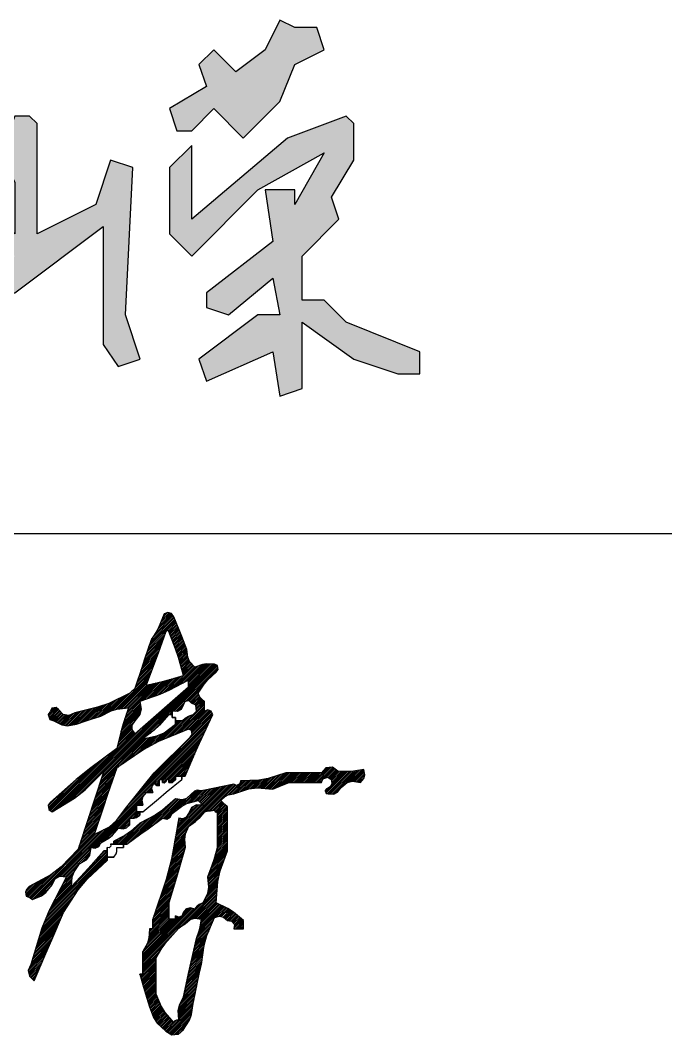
# Model space of a CAD drawing. Header units: millimetres. Extents: x 865974 to 875117, y 41124 to 44891.
# Drawn here: x 867564.22 to 867570.85, y 41157.96 to 41168.37 of the extents above; entities that cross this region are included whole.
import ezdxf

# ---------------------------------------------------------------- set-up
doc = ezdxf.new("R2010")
doc.units = ezdxf.units.MM
doc.header["$LTSCALE"] = 1000
doc.header["$MEASUREMENT"] = 0

# ---------------------------------------------------------------- blocks, each defined once
blk = doc.blocks.new('ZYC')
h = blk.add_hatch()
h.set_pattern_fill('ANSI31', color=256, scale=0.01, style=0)
h.paths.add_polyline_path([(0.871345, 0.42887), (0.877014, 0.441542), (0.888561, 0.466786), (0.887043, 0.470041), (0.883569, 0.471431), (0.880225, 0.47012), (0.880225, 0.474121), (0.880225, 0.476122), (0.880225, 0.480123), (0.876842, 0.482728), (0.875355, 0.484586), (0.873557, 0.488458), (0.879788, 0.497952), (0.883563, 0.502415), (0.891895, 0.510131), (0.894109, 0.512712), (0.893264, 0.516935), (0.890228, 0.518466), (0.882117, 0.518604), (0.877851, 0.517893), (0.870223, 0.515132), (0.864821, 0.52111), (0.862839, 0.525469), (0.861887, 0.53347), (0.856662, 0.54685), (0.853994, 0.553519), (0.848551, 0.566812), (0.84612, 0.570258), (0.84256, 0.571445), (0.838548, 0.570146), (0.834376, 0.55897), (0.831649, 0.553515), (0.825211, 0.543472), (0.818543, 0.523467), (0.815209, 0.513465), (0.80854, 0.49346), (0.80654, 0.491459), (0.80554, 0.490459), (0.803539, 0.488458), (0.781826, 0.478132), (0.770242, 0.474043), (0.746858, 0.468453), (0.740671, 0.46563), (0.734812, 0.466802), (0.730187, 0.471787), (0.727621, 0.474019), (0.723362, 0.473167), (0.721851, 0.47012), (0.719419, 0.466675), (0.721173, 0.461415), (0.725186, 0.460118), (0.733628, 0.455915), (0.739244, 0.455113), (0.748525, 0.456784), (0.758528, 0.460118), (0.763529, 0.461785), (0.773531, 0.465119), (0.784076, 0.470453), (0.790119, 0.47223), (0.801872, 0.473455), (0.796442, 0.457016), (0.794098, 0.448645), (0.790202, 0.431777), (0.761914, 0.411004), (0.748191, 0.399958), (0.721851, 0.376763), (0.719546, 0.373426), (0.720255, 0.369169), (0.723519, 0.366761), (0.746674, 0.380799), (0.757642, 0.389367), (0.776866, 0.408438), (0.766118, 0.376456), (0.760783, 0.360452), (0.750192, 0.328417), (0.732723, 0.310244), (0.722265, 0.302226), (0.700179, 0.290074), (0.697284, 0.287008), (0.696369, 0.284262), (0.696845, 0.280072), (0.699684, 0.279157), (0.701079, 0.278459), (0.703513, 0.276738), (0.712713, 0.280665), (0.717172, 0.28401), (0.723519, 0.291741), (0.726659, 0.297847), (0.73168, 0.300636), (0.738522, 0.300077), (0.720634, 0.265553), (0.713177, 0.247249), (0.701846, 0.210054), (0.699024, 0.203867), (0.700195, 0.198008), (0.705181, 0.193383), (0.717185, 0.221389), (0.723187, 0.235393), (0.735188, 0.263401), (0.750469, 0.286767), (0.759738, 0.297752), (0.7802, 0.316748), (0.7802, 0.32675), (0.776866, 0.32675), (0.763667, 0.311956), (0.756997, 0.304619), (0.743524, 0.290074), (0.744225, 0.299963), (0.746137, 0.305318), (0.751859, 0.313414), (0.758927, 0.317452), (0.762153, 0.322062), (0.763529, 0.330085), (0.767936, 0.329319), (0.771499, 0.331101), (0.773531, 0.335086), (0.781822, 0.339679), (0.785726, 0.342873), (0.791869, 0.35009), (0.796661, 0.349308), (0.799884, 0.350229), (0.803539, 0.353424), (0.803539, 0.356091), (0.803539, 0.357425), (0.803539, 0.360092), (0.807755, 0.360184), (0.810113, 0.36097), (0.813542, 0.363426), (0.813542, 0.366761), (0.810207, 0.366761), (0.810207, 0.369428), (0.810207, 0.370762), (0.810207, 0.373429), (0.812875, 0.373429), (0.814208, 0.373429), (0.816876, 0.373429), (0.815817, 0.378825), (0.816736, 0.382503), (0.82021, 0.386766), (0.822877, 0.386766), (0.824211, 0.386766), (0.826878, 0.386766), (0.825691, 0.390644), (0.826165, 0.393484), (0.828545, 0.396768), (0.829759, 0.394693), (0.831164, 0.393756), (0.833547, 0.393434), (0.833547, 0.396101), (0.833547, 0.397435), (0.833547, 0.400102), (0.836881, 0.400102), (0.836881, 0.396768), (0.838724, 0.396367), (0.840617, 0.39826), (0.840215, 0.400102), (0.843549, 0.400102), (0.843549, 0.396768), (0.847321, 0.396775), (0.850211, 0.399664), (0.850218, 0.403437), (0.856886, 0.403437), (0.86022, 0.403437)])
h.paths.add_polyline_path([(0.81766, 0.430826), (0.832668, 0.439013), (0.863554, 0.451782), (0.86659, 0.450251), (0.867435, 0.446028), (0.865221, 0.443447), (0.850551, 0.428776), (0.843216, 0.421441), (0.828545, 0.406771), (0.817133, 0.39283), (0.811464, 0.385827), (0.800205, 0.371762), (0.78972, 0.357746), (0.782385, 0.351511), (0.766863, 0.343421), (0.775929, 0.370852), (0.780598, 0.384525), (0.790202, 0.411772)], flags=16)
h.paths.add_polyline_path([(0.80854, 0.446781), (0.805425, 0.451112), (0.805425, 0.455787), (0.80854, 0.460118), (0.813699, 0.466554), (0.815065, 0.472016), (0.813542, 0.480123), (0.834155, 0.487227), (0.844276, 0.491612), (0.863554, 0.501795), (0.863554, 0.499128), (0.863554, 0.497794), (0.863554, 0.495127), (0.841589, 0.475743), (0.830586, 0.466074)], flags=16)
h.paths.add_polyline_path([(0.816876, 0.44178), (0.828552, 0.450587), (0.834008, 0.455702), (0.843549, 0.466786), (0.846883, 0.466786), (0.846883, 0.47012), (0.852237, 0.469623), (0.856263, 0.471924), (0.858553, 0.476789), (0.859871, 0.479923), (0.864466, 0.480842), (0.866889, 0.478456), (0.871025, 0.476192), (0.871893, 0.470117), (0.868556, 0.466786), (0.863539, 0.464853), (0.861098, 0.463458), (0.856886, 0.460118), (0.850218, 0.460118), (0.850218, 0.456784), (0.838559, 0.447954), (0.831216, 0.444649)], flags=16)
h.paths.add_polyline_path([(0.82021, 0.496794), (0.828392, 0.518733), (0.832394, 0.529737), (0.840215, 0.551808), (0.840995, 0.55289), (0.84277, 0.55289), (0.843549, 0.551808), (0.850321, 0.534079), (0.853333, 0.525043), (0.858553, 0.506796), (0.843346, 0.502328), (0.835663, 0.500323)], flags=16)
h.paths.add_polyline_path([(0.862059, 0.375253), (0.873557, 0.37843), (0.875557, 0.37643), (0.876558, 0.375429), (0.878558, 0.373429), (0.871716, 0.373988), (0.866694, 0.371199), (0.863554, 0.365093), (0.861382, 0.361183), (0.857984, 0.359484), (0.853552, 0.360092), (0.846069, 0.318055), (0.840672, 0.297141), (0.826878, 0.256732), (0.826878, 0.250064), (0.826878, 0.24673), (0.825545, 0.24673), (0.824878, 0.24673), (0.823544, 0.24673), (0.823031, 0.237034), (0.821563, 0.231894), (0.816876, 0.223391), (0.816876, 0.213388), (0.816876, 0.200051), (0.815542, 0.200051), (0.814875, 0.200051), (0.813542, 0.200051), (0.817543, 0.186714), (0.819543, 0.180046), (0.823544, 0.166709), (0.827791, 0.155463), (0.831467, 0.149949), (0.840215, 0.141703), (0.84657, 0.13798), (0.852974, 0.138562), (0.858553, 0.14337), (0.864559, 0.153054), (0.866713, 0.158799), (0.868556, 0.170044), (0.871223, 0.18338), (0.872557, 0.190049), (0.875224, 0.203385), (0.875891, 0.206053), (0.876224, 0.207386), (0.876891, 0.210054), (0.879889, 0.229889), (0.882632, 0.239833), (0.890228, 0.258399), (0.89558, 0.259661), (0.899436, 0.258697), (0.903565, 0.255065), (0.907812, 0.254625), (0.910735, 0.25097), (0.910233, 0.24673), (0.914234, 0.24673), (0.916235, 0.24673), (0.920236, 0.24673), (0.920236, 0.250064), (0.920236, 0.251731), (0.920236, 0.255065), (0.90998, 0.263848), (0.904109, 0.267647), (0.891895, 0.273403), (0.893648, 0.295176), (0.896067, 0.306234), (0.903565, 0.32675), (0.903565, 0.344755), (0.903565, 0.353757), (0.903565, 0.371762), (0.900897, 0.374429), (0.899564, 0.375763), (0.896896, 0.37843), (0.901245, 0.382512), (0.904358, 0.384068), (0.910233, 0.385099), (0.925477, 0.390367), (0.934172, 0.391453), (0.950243, 0.3901), (0.956912, 0.392767), (0.960246, 0.394101), (0.966914, 0.396768), (0.980251, 0.396768), (0.986919, 0.396768), (1.000256, 0.396768), (1.001698, 0.400731), (1.006727, 0.402408), (1.010259, 0.400102), (1.010867, 0.395671), (1.009168, 0.392272), (1.005257, 0.3901), (1.003934, 0.388458), (1.004881, 0.385618), (1.006924, 0.385099), (1.012888, 0.385026), (1.016741, 0.386953), (1.020261, 0.391767), (1.026697, 0.396926), (1.03216, 0.398291), (1.040266, 0.396768), (1.04374, 0.401031), (1.044659, 0.404709), (1.0436, 0.410105), (1.033059, 0.40833), (1.027608, 0.407989), (1.016927, 0.408438), (1.011661, 0.412583), (1.004597, 0.411877), (1.000256, 0.406771), (0.985586, 0.406771), (0.97825, 0.406771), (0.96358, 0.406771), (0.945524, 0.400963), (0.935851, 0.399236), (0.916901, 0.398435), (0.916329, 0.395509), (0.912918, 0.393803), (0.910233, 0.395101), (0.896896, 0.392434), (0.890228, 0.3911), (0.876891, 0.388433), (0.872698, 0.388881), (0.869975, 0.387973), (0.866889, 0.385099), (0.861654, 0.380508), (0.857114, 0.379147), (0.850218, 0.380097), (0.836856, 0.368404), (0.829308, 0.363258), (0.813542, 0.355091), (0.803942, 0.346403), (0.798418, 0.342605), (0.786868, 0.336753), (0.786868, 0.333419), (0.796871, 0.333419), (0.800205, 0.333419), (0.814842, 0.344134), (0.822177, 0.349469), (0.836881, 0.360092), (0.841288, 0.359327), (0.844851, 0.361109), (0.846883, 0.365093), (0.856324, 0.372385)])
h.paths.add_polyline_path([(0.870971, 0.356805), (0.874427, 0.359915), (0.880225, 0.366761), (0.884191, 0.367611), (0.8862, 0.367945), (0.890228, 0.368428), (0.890952, 0.367124), (0.892085, 0.366558), (0.893562, 0.366761), (0.893562, 0.35209), (0.893562, 0.344755), (0.893562, 0.330085), (0.889936, 0.317963), (0.887932, 0.31195), (0.88356, 0.300077), (0.884483, 0.289261), (0.883338, 0.28315), (0.878558, 0.273403), (0.874686, 0.271605), (0.872827, 0.270118), (0.870223, 0.266735), (0.865641, 0.268341), (0.861595, 0.267185), (0.858553, 0.263401), (0.857036, 0.260146), (0.853561, 0.258756), (0.850218, 0.260067), (0.850218, 0.256732), (0.843549, 0.256732), (0.843549, 0.273403), (0.850246, 0.296067), (0.85358, 0.307404), (0.86022, 0.330085), (0.859447, 0.338821), (0.860191, 0.343656), (0.863554, 0.351757)], flags=16)
h.paths.add_polyline_path([(0.869994, 0.257683), (0.876891, 0.256732), (0.875505, 0.248601), (0.874493, 0.244554), (0.87189, 0.236727), (0.866414, 0.212753), (0.863747, 0.200749), (0.858553, 0.176712), (0.854239, 0.168195), (0.853106, 0.16291), (0.853552, 0.153373), (0.851169, 0.153051), (0.849764, 0.152114), (0.848551, 0.150038), (0.839476, 0.160787), (0.835638, 0.167068), (0.830213, 0.180046), (0.830213, 0.216722), (0.835992, 0.226633), (0.839383, 0.23138), (0.850218, 0.243396), (0.853788, 0.247187), (0.855847, 0.248903), (0.86022, 0.251731), (0.865455, 0.256321)], flags=16)
for p, q in [((0.838548, 0.570146), (0.834376, 0.55897)), ((0.84256, 0.571445), (0.838548, 0.570146)), ((0.84612, 0.570258), (0.84256, 0.571445)), ((0.848551, 0.566812), (0.84612, 0.570258)), ((0.853994, 0.553519), (0.848551, 0.566812)), ((0.831649, 0.553515), (0.825211, 0.543472)), ((0.834376, 0.55897), (0.831649, 0.553515)), ((0.840995, 0.55289), (0.840215, 0.551808)), ((0.84277, 0.55289), (0.840995, 0.55289)), ((0.843549, 0.551808), (0.84277, 0.55289)), ((0.856662, 0.54685), (0.853994, 0.553519)), ((0.825211, 0.543472), (0.818543, 0.523467)), ((0.840215, 0.551808), (0.832394, 0.529737)), ((0.850321, 0.534079), (0.843549, 0.551808)), ((0.861887, 0.53347), (0.856662, 0.54685)), ((0.853333, 0.525043), (0.850321, 0.534079)), ((0.862839, 0.525469), (0.861887, 0.53347)), ((0.818543, 0.523467), (0.815209, 0.513465)), ((0.832394, 0.529737), (0.828392, 0.518733)), ((0.858553, 0.506796), (0.853333, 0.525043)), ((0.864821, 0.52111), (0.862839, 0.525469)), ((0.870223, 0.515132), (0.864821, 0.52111)), ((0.815209, 0.513465), (0.80854, 0.49346)), ((0.828392, 0.518733), (0.82021, 0.496794)), ((0.877851, 0.517893), (0.870223, 0.515132)), ((0.882117, 0.518604), (0.877851, 0.517893)), ((0.890228, 0.518466), (0.882117, 0.518604)), ((0.893264, 0.516935), (0.890228, 0.518466)), ((0.891895, 0.510131), (0.894109, 0.512712)), ((0.894109, 0.512712), (0.893264, 0.516935)), ((0.82021, 0.496794), (0.835663, 0.500323)), ((0.835663, 0.500323), (0.843346, 0.502328)), ((0.843346, 0.502328), (0.858553, 0.506796)), ((0.863554, 0.501795), (0.844276, 0.491612)), ((0.863554, 0.499128), (0.863554, 0.501795)), ((0.879788, 0.497952), (0.883563, 0.502415)), ((0.883563, 0.502415), (0.891895, 0.510131)), ((0.80554, 0.490459), (0.803539, 0.488458)), ((0.80654, 0.491459), (0.80554, 0.490459)), ((0.80854, 0.49346), (0.80654, 0.491459)), ((0.844276, 0.491612), (0.834155, 0.487227)), ((0.841589, 0.475743), (0.863554, 0.495127)), ((0.863554, 0.497794), (0.863554, 0.499128)), ((0.863554, 0.495127), (0.863554, 0.497794)), ((0.873557, 0.488458), (0.879788, 0.497952)), ((0.803539, 0.488458), (0.781826, 0.478132)), ((0.834155, 0.487227), (0.813542, 0.480123)), ((0.813542, 0.480123), (0.815065, 0.472016)), ((0.859871, 0.479923), (0.858553, 0.476789)), ((0.864466, 0.480842), (0.859871, 0.479923)), ((0.866889, 0.478456), (0.864466, 0.480842)), ((0.875355, 0.484586), (0.873557, 0.488458)), ((0.876842, 0.482728), (0.875355, 0.484586)), ((0.880225, 0.480123), (0.876842, 0.482728)), ((0.880225, 0.476122), (0.880225, 0.480123)), ((0.721851, 0.47012), (0.719419, 0.466675)), ((0.723362, 0.473167), (0.721851, 0.47012)), ((0.727621, 0.474019), (0.723362, 0.473167)), ((0.730187, 0.471787), (0.727621, 0.474019)), ((0.734812, 0.466802), (0.730187, 0.471787)), ((0.770242, 0.474043), (0.746858, 0.468453)), ((0.781826, 0.478132), (0.770242, 0.474043)), ((0.773531, 0.465119), (0.784076, 0.470453)), ((0.784076, 0.470453), (0.790119, 0.47223)), ((0.790119, 0.47223), (0.801872, 0.473455)), ((0.801872, 0.473455), (0.796442, 0.457016)), ((0.815065, 0.472016), (0.813699, 0.466554)), ((0.830586, 0.466074), (0.841589, 0.475743)), ((0.852237, 0.469623), (0.846883, 0.47012)), ((0.846883, 0.47012), (0.846883, 0.463452)), ((0.846883, 0.463452), (0.846883, 0.47012)), ((0.846883, 0.47012), (0.846883, 0.463452)), ((0.856263, 0.471924), (0.852237, 0.469623)), ((0.858553, 0.476789), (0.856263, 0.471924)), ((0.871025, 0.476192), (0.866889, 0.478456)), ((0.868556, 0.466786), (0.871893, 0.470117)), ((0.871893, 0.470117), (0.871025, 0.476192)), ((0.880225, 0.474121), (0.880225, 0.476122)), ((0.880225, 0.47012), (0.880225, 0.474121)), ((0.883569, 0.471431), (0.880225, 0.47012)), ((0.887043, 0.470041), (0.883569, 0.471431)), ((0.888561, 0.466786), (0.887043, 0.470041)), ((0.719419, 0.466675), (0.721173, 0.461415)), ((0.721173, 0.461415), (0.725186, 0.460118)), ((0.725186, 0.460118), (0.733628, 0.455915)), ((0.740671, 0.46563), (0.734812, 0.466802)), ((0.746858, 0.468453), (0.740671, 0.46563)), ((0.748525, 0.456784), (0.758528, 0.460118)), ((0.758528, 0.460118), (0.763529, 0.461785)), ((0.763529, 0.461785), (0.773531, 0.465119)), ((0.80854, 0.460118), (0.805425, 0.455787)), ((0.813699, 0.466554), (0.80854, 0.460118)), ((0.80854, 0.446781), (0.830586, 0.466074)), ((0.843549, 0.466786), (0.834008, 0.455702)), ((0.846883, 0.466786), (0.843549, 0.466786)), ((0.843549, 0.466786), (0.846883, 0.466786)), ((0.846883, 0.466786), (0.843549, 0.466786)), ((0.846883, 0.463452), (0.846883, 0.466786)), ((0.846883, 0.466786), (0.846883, 0.463452)), ((0.846883, 0.463452), (0.846883, 0.466786)), ((0.848217, 0.463452), (0.846883, 0.463452)), ((0.846883, 0.463452), (0.848217, 0.463452)), ((0.848884, 0.463452), (0.848217, 0.463452)), ((0.848217, 0.463452), (0.848884, 0.463452)), ((0.850218, 0.463452), (0.848884, 0.463452)), ((0.848884, 0.463452), (0.850218, 0.463452)), ((0.850218, 0.456784), (0.850218, 0.463452)), ((0.850218, 0.463452), (0.850218, 0.456784)), ((0.850218, 0.456784), (0.850218, 0.463452)), ((0.850218, 0.463452), (0.850218, 0.460118)), ((0.850218, 0.460118), (0.850218, 0.463452)), ((0.850218, 0.463452), (0.850218, 0.460118)), ((0.850218, 0.460118), (0.856886, 0.460118)), ((0.856886, 0.460118), (0.850218, 0.460118)), ((0.850218, 0.460118), (0.856886, 0.460118)), ((0.856886, 0.460118), (0.861098, 0.463458)), ((0.861098, 0.463458), (0.863539, 0.464853)), ((0.863539, 0.464853), (0.868556, 0.466786)), ((0.877014, 0.441542), (0.888561, 0.466786)), ((0.733628, 0.455915), (0.739244, 0.455113)), ((0.739244, 0.455113), (0.748525, 0.456784)), ((0.794098, 0.448645), (0.790202, 0.431777)), ((0.796442, 0.457016), (0.794098, 0.448645)), ((0.805425, 0.455787), (0.805425, 0.451112)), ((0.805425, 0.451112), (0.80854, 0.446781)), ((0.828552, 0.450587), (0.816876, 0.44178)), ((0.834008, 0.455702), (0.828552, 0.450587)), ((0.831216, 0.444649), (0.838559, 0.447954)), ((0.863554, 0.451782), (0.832668, 0.439013)), ((0.838559, 0.447954), (0.850218, 0.456784)), ((0.86659, 0.450251), (0.863554, 0.451782)), ((0.867435, 0.446028), (0.86659, 0.450251)), ((0.816876, 0.44178), (0.831216, 0.444649)), ((0.832668, 0.439013), (0.81766, 0.430826)), ((0.850551, 0.428776), (0.865221, 0.443447)), ((0.865221, 0.443447), (0.867435, 0.446028)), ((0.871345, 0.42887), (0.877014, 0.441542)), ((0.790202, 0.431777), (0.761914, 0.411004)), ((0.81766, 0.430826), (0.790202, 0.411772)), ((0.843216, 0.421441), (0.850551, 0.428776)), ((0.86022, 0.403437), (0.871345, 0.42887)), ((0.828545, 0.406771), (0.843216, 0.421441)), ((0.761914, 0.411004), (0.748191, 0.399958)), ((0.757642, 0.389367), (0.776866, 0.408438)), ((0.776866, 0.408438), (0.766118, 0.376456)), ((0.790202, 0.411772), (0.780598, 0.384525)), ((0.817133, 0.39283), (0.828545, 0.406771)), ((0.96358, 0.406771), (0.945524, 0.400963)), ((0.97825, 0.406771), (0.96358, 0.406771)), ((0.985586, 0.406771), (0.97825, 0.406771)), ((1.000256, 0.406771), (0.985586, 0.406771)), ((1.004597, 0.411877), (1.000256, 0.406771)), ((1.011661, 0.412583), (1.004597, 0.411877)), ((1.016927, 0.408438), (1.011661, 0.412583)), ((1.027608, 0.407989), (1.016927, 0.408438)), ((1.033059, 0.40833), (1.027608, 0.407989)), ((1.0436, 0.410105), (1.033059, 0.40833)), ((1.044659, 0.404709), (1.0436, 0.410105)), ((0.748191, 0.399958), (0.721851, 0.376763)), ((0.826165, 0.393484), (0.828545, 0.396768)), ((0.828545, 0.396768), (0.826165, 0.393484)), ((0.828545, 0.396768), (0.829759, 0.394693)), ((0.829759, 0.394693), (0.828545, 0.396768)), ((0.833547, 0.397435), (0.833547, 0.400102)), ((0.833547, 0.400102), (0.836881, 0.400102)), ((0.836881, 0.400102), (0.833547, 0.400102)), ((0.833547, 0.400102), (0.836881, 0.400102)), ((0.836881, 0.400102), (0.833547, 0.400102)), ((0.833547, 0.400102), (0.836881, 0.400102)), ((0.836881, 0.400102), (0.833547, 0.400102)), ((0.833547, 0.400102), (0.833547, 0.397435)), ((0.833547, 0.396101), (0.833547, 0.397435)), ((0.833547, 0.397435), (0.833547, 0.396101)), ((0.833547, 0.393434), (0.833547, 0.396101)), ((0.833547, 0.396101), (0.833547, 0.393434)), ((0.836881, 0.396768), (0.836881, 0.400102)), ((0.836881, 0.400102), (0.836881, 0.396768)), ((0.836881, 0.396768), (0.836881, 0.400102)), ((0.838724, 0.396367), (0.836881, 0.396768)), ((0.836881, 0.396768), (0.838724, 0.396367)), ((0.840617, 0.39826), (0.838724, 0.396367)), ((0.838724, 0.396367), (0.840617, 0.39826)), ((0.843549, 0.400102), (0.840215, 0.400102)), ((0.840215, 0.400102), (0.843549, 0.400102)), ((0.843549, 0.400102), (0.840215, 0.400102)), ((0.840215, 0.400102), (0.840617, 0.39826)), ((0.840617, 0.39826), (0.840215, 0.400102)), ((0.840215, 0.400102), (0.843549, 0.400102)), ((0.843549, 0.400102), (0.840215, 0.400102)), ((0.840215, 0.400102), (0.843549, 0.400102)), ((0.840833, 0.386824), (0.856886, 0.400102)), ((0.843549, 0.396768), (0.843549, 0.400102)), ((0.843549, 0.400102), (0.843549, 0.396768)), ((0.843549, 0.396768), (0.843549, 0.400102)), ((0.843549, 0.396768), (0.847321, 0.396775)), ((0.847321, 0.396775), (0.843549, 0.396768)), ((0.847321, 0.396775), (0.850211, 0.399664)), ((0.850211, 0.399664), (0.847321, 0.396775)), ((0.850211, 0.399664), (0.850218, 0.403437)), ((0.850218, 0.403437), (0.850211, 0.399664)), ((0.850218, 0.403437), (0.86022, 0.403437)), ((0.86022, 0.403437), (0.850218, 0.403437)), ((0.850218, 0.403437), (0.86022, 0.403437)), ((0.856886, 0.403437), (0.850218, 0.403437)), ((0.850218, 0.403437), (0.856886, 0.403437)), ((0.856886, 0.403437), (0.850218, 0.403437)), ((0.856886, 0.400102), (0.856886, 0.403437)), ((0.856886, 0.403437), (0.856886, 0.400102)), ((0.856886, 0.400102), (0.856886, 0.403437)), ((0.916901, 0.398435), (0.916329, 0.395509)), ((0.935851, 0.399236), (0.916901, 0.398435)), ((0.945524, 0.400963), (0.935851, 0.399236)), ((0.960246, 0.394101), (0.966914, 0.396768)), ((0.966914, 0.396768), (0.980251, 0.396768)), ((0.980251, 0.396768), (0.986919, 0.396768)), ((0.986919, 0.396768), (1.000256, 0.396768)), ((1.000256, 0.396768), (1.001698, 0.400731)), ((1.001698, 0.400731), (1.006727, 0.402408)), ((1.006727, 0.402408), (1.010259, 0.400102)), ((1.010259, 0.400102), (1.010867, 0.395671)), ((1.020261, 0.391767), (1.026697, 0.396926)), ((1.026697, 0.396926), (1.03216, 0.398291)), ((1.03216, 0.398291), (1.040266, 0.396768)), ((1.040266, 0.396768), (1.04374, 0.401031)), ((1.04374, 0.401031), (1.044659, 0.404709)), ((0.746674, 0.380799), (0.757642, 0.389367)), ((0.800205, 0.371762), (0.811464, 0.385827)), ((0.811464, 0.385827), (0.817133, 0.39283)), ((0.816736, 0.382503), (0.82021, 0.386766)), ((0.82021, 0.386766), (0.816736, 0.382503)), ((0.82021, 0.386766), (0.822877, 0.386766)), ((0.822877, 0.386766), (0.82021, 0.386766)), ((0.822877, 0.386766), (0.824211, 0.386766)), ((0.824211, 0.386766), (0.822877, 0.386766)), ((0.824211, 0.386766), (0.826878, 0.386766)), ((0.826878, 0.386766), (0.824211, 0.386766)), ((0.825691, 0.390644), (0.826165, 0.393484)), ((0.826165, 0.393484), (0.825691, 0.390644)), ((0.826878, 0.386766), (0.825691, 0.390644)), ((0.825691, 0.390644), (0.826878, 0.386766)), ((0.829759, 0.394693), (0.831164, 0.393756)), ((0.831164, 0.393756), (0.829759, 0.394693)), ((0.831164, 0.393756), (0.833547, 0.393434)), ((0.833547, 0.393434), (0.831164, 0.393756)), ((0.832831, 0.380156), (0.840833, 0.386824)), ((0.869975, 0.387973), (0.866889, 0.385099)), ((0.872698, 0.388881), (0.869975, 0.387973)), ((0.876891, 0.388433), (0.872698, 0.388881)), ((0.890228, 0.3911), (0.876891, 0.388433)), ((0.896896, 0.392434), (0.890228, 0.3911)), ((0.910233, 0.395101), (0.896896, 0.392434)), ((0.912918, 0.393803), (0.910233, 0.395101)), ((0.910233, 0.385099), (0.925477, 0.390367)), ((0.916329, 0.395509), (0.912918, 0.393803)), ((0.925477, 0.390367), (0.934172, 0.391453)), ((0.934172, 0.391453), (0.950243, 0.3901)), ((0.950243, 0.3901), (0.956912, 0.392767)), ((0.956912, 0.392767), (0.960246, 0.394101)), ((1.005257, 0.3901), (1.003934, 0.388458)), ((1.003934, 0.388458), (1.004881, 0.385618)), ((1.004881, 0.385618), (1.006924, 0.385099)), ((1.009168, 0.392272), (1.005257, 0.3901)), ((1.010867, 0.395671), (1.009168, 0.392272)), ((1.012888, 0.385026), (1.016741, 0.386953)), ((1.016741, 0.386953), (1.020261, 0.391767)), ((0.721851, 0.376763), (0.719546, 0.373426)), ((0.723519, 0.366761), (0.746674, 0.380799)), ((0.766118, 0.376456), (0.760783, 0.360452)), ((0.780598, 0.384525), (0.775929, 0.370852)), ((0.815817, 0.378825), (0.816736, 0.382503)), ((0.816736, 0.382503), (0.815817, 0.378825)), ((0.816876, 0.373429), (0.815817, 0.378825)), ((0.815817, 0.378825), (0.816876, 0.373429)), ((0.816876, 0.366761), (0.832831, 0.380156)), ((0.850218, 0.380097), (0.836856, 0.368404)), ((0.857114, 0.379147), (0.850218, 0.380097)), ((0.856324, 0.372385), (0.862059, 0.375253)), ((0.861654, 0.380508), (0.857114, 0.379147)), ((0.866889, 0.385099), (0.861654, 0.380508)), ((0.862059, 0.375253), (0.873557, 0.37843)), ((0.873557, 0.37843), (0.875557, 0.37643)), ((0.875557, 0.37643), (0.876558, 0.375429)), ((0.876558, 0.375429), (0.878558, 0.373429)), ((0.896896, 0.37843), (0.901245, 0.382512)), ((0.899564, 0.375763), (0.896896, 0.37843)), ((0.900897, 0.374429), (0.899564, 0.375763)), ((0.901245, 0.382512), (0.904358, 0.384068)), ((0.904358, 0.384068), (0.910233, 0.385099)), ((1.006924, 0.385099), (1.012888, 0.385026)), ((0.719546, 0.373426), (0.720255, 0.369169)), ((0.720255, 0.369169), (0.723519, 0.366761)), ((0.775929, 0.370852), (0.766863, 0.343421)), ((0.78972, 0.357746), (0.800205, 0.371762)), ((0.810207, 0.370762), (0.810207, 0.373429)), ((0.810207, 0.373429), (0.812875, 0.373429)), ((0.812875, 0.373429), (0.810207, 0.373429)), ((0.810207, 0.373429), (0.810207, 0.370762)), ((0.810207, 0.369428), (0.810207, 0.370762)), ((0.810207, 0.370762), (0.810207, 0.369428)), ((0.810207, 0.366761), (0.810207, 0.369428)), ((0.810207, 0.369428), (0.810207, 0.366761)), ((0.813542, 0.366761), (0.810207, 0.366761)), ((0.810207, 0.366761), (0.813542, 0.366761)), ((0.813542, 0.366761), (0.810207, 0.366761)), ((0.810207, 0.366761), (0.816876, 0.366761)), ((0.816876, 0.366761), (0.810207, 0.366761)), ((0.810207, 0.366761), (0.816876, 0.366761)), ((0.812875, 0.373429), (0.814208, 0.373429)), ((0.814208, 0.373429), (0.812875, 0.373429)), ((0.813542, 0.363426), (0.813542, 0.366761)), ((0.813542, 0.366761), (0.813542, 0.363426)), ((0.813542, 0.363426), (0.813542, 0.366761)), ((0.814208, 0.373429), (0.816876, 0.373429)), ((0.816876, 0.373429), (0.814208, 0.373429)), ((0.836856, 0.368404), (0.829308, 0.363258)), ((0.844851, 0.361109), (0.846883, 0.365093)), ((0.846883, 0.365093), (0.856324, 0.372385)), ((0.863554, 0.365093), (0.861382, 0.361183)), ((0.866694, 0.371199), (0.863554, 0.365093)), ((0.871716, 0.373988), (0.866694, 0.371199)), ((0.878558, 0.373429), (0.871716, 0.373988)), ((0.874427, 0.359915), (0.880225, 0.366761)), ((0.880225, 0.366761), (0.874427, 0.359915)), ((0.880225, 0.366761), (0.884191, 0.367611)), ((0.884191, 0.367611), (0.880225, 0.366761)), ((0.884191, 0.367611), (0.8862, 0.367945)), ((0.8862, 0.367945), (0.884191, 0.367611)), ((0.8862, 0.367945), (0.890228, 0.368428)), ((0.890228, 0.368428), (0.8862, 0.367945)), ((0.890228, 0.368428), (0.890952, 0.367124)), ((0.890952, 0.367124), (0.890228, 0.368428)), ((0.890952, 0.367124), (0.892085, 0.366558)), ((0.892085, 0.366558), (0.890952, 0.367124)), ((0.892085, 0.366558), (0.893562, 0.366761)), ((0.893562, 0.366761), (0.892085, 0.366558)), ((0.893562, 0.366761), (0.893562, 0.35209)), ((0.893562, 0.35209), (0.893562, 0.366761)), ((0.903565, 0.371762), (0.900897, 0.374429)), ((0.903565, 0.353757), (0.903565, 0.371762)), ((0.760783, 0.360452), (0.750192, 0.328417)), ((0.782385, 0.351511), (0.78972, 0.357746)), ((0.803539, 0.360092), (0.807755, 0.360184)), ((0.803539, 0.357425), (0.803539, 0.360092)), ((0.803539, 0.356091), (0.803539, 0.357425)), ((0.803539, 0.353424), (0.803539, 0.356091)), ((0.813542, 0.355091), (0.803942, 0.346403)), ((0.807755, 0.360184), (0.810113, 0.36097)), ((0.810113, 0.36097), (0.813542, 0.363426)), ((0.829308, 0.363258), (0.813542, 0.355091)), ((0.822177, 0.349469), (0.836881, 0.360092)), ((0.836881, 0.360092), (0.841288, 0.359327)), ((0.841288, 0.359327), (0.844851, 0.361109)), ((0.853552, 0.360092), (0.846069, 0.318055)), ((0.857984, 0.359484), (0.853552, 0.360092)), ((0.861382, 0.361183), (0.857984, 0.359484)), ((0.863554, 0.351757), (0.870971, 0.356805)), ((0.870971, 0.356805), (0.863554, 0.351757)), ((0.870971, 0.356805), (0.874427, 0.359915)), ((0.874427, 0.359915), (0.870971, 0.356805)), ((0.766863, 0.343421), (0.782385, 0.351511)), ((0.785726, 0.342873), (0.791869, 0.35009)), ((0.791869, 0.35009), (0.796661, 0.349308)), ((0.796661, 0.349308), (0.799884, 0.350229)), ((0.803942, 0.346403), (0.798418, 0.342605)), ((0.799884, 0.350229), (0.803539, 0.353424)), ((0.800205, 0.333419), (0.814842, 0.344134)), ((0.814842, 0.344134), (0.822177, 0.349469)), ((0.859447, 0.338821), (0.860191, 0.343656)), ((0.860191, 0.343656), (0.859447, 0.338821)), ((0.860191, 0.343656), (0.863554, 0.351757)), ((0.863554, 0.351757), (0.860191, 0.343656)), ((0.893562, 0.35209), (0.893562, 0.344755)), ((0.893562, 0.344755), (0.893562, 0.35209)), ((0.893562, 0.344755), (0.893562, 0.330085)), ((0.893562, 0.330085), (0.893562, 0.344755)), ((0.903565, 0.344755), (0.903565, 0.353757)), ((0.903565, 0.32675), (0.903565, 0.344755)), ((0.771499, 0.331101), (0.773531, 0.335086)), ((0.773531, 0.335086), (0.781822, 0.339679)), ((0.781822, 0.339679), (0.785726, 0.342873)), ((0.796871, 0.333419), (0.783534, 0.333419)), ((0.783534, 0.333419), (0.796871, 0.333419)), ((0.796871, 0.333419), (0.783534, 0.333419)), ((0.783534, 0.333419), (0.783936, 0.331576)), ((0.798418, 0.342605), (0.786868, 0.336753)), ((0.786868, 0.336753), (0.786868, 0.333419)), ((0.786868, 0.333419), (0.786868, 0.336753)), ((0.786868, 0.336753), (0.786868, 0.333419)), ((0.786868, 0.333419), (0.800205, 0.333419)), ((0.800205, 0.333419), (0.786868, 0.333419)), ((0.786868, 0.333419), (0.800205, 0.333419)), ((0.796871, 0.330085), (0.796871, 0.333419)), ((0.796871, 0.333419), (0.796871, 0.330085)), ((0.796871, 0.330085), (0.796871, 0.333419)), ((0.86022, 0.330085), (0.859447, 0.338821)), ((0.859447, 0.338821), (0.86022, 0.330085)), ((0.750192, 0.328417), (0.732723, 0.310244)), ((0.762153, 0.322062), (0.763529, 0.330085)), ((0.763529, 0.330085), (0.767936, 0.329319)), ((0.776866, 0.32675), (0.763667, 0.311956)), ((0.767936, 0.329319), (0.771499, 0.331101)), ((0.7802, 0.32675), (0.776866, 0.32675)), ((0.776866, 0.32675), (0.7802, 0.32675)), ((0.7802, 0.32675), (0.776866, 0.32675)), ((0.782043, 0.329683), (0.7802, 0.330085)), ((0.7802, 0.330085), (0.7802, 0.320082)), ((0.7802, 0.320082), (0.7802, 0.330085)), ((0.7802, 0.330085), (0.7802, 0.320082)), ((0.7802, 0.316748), (0.7802, 0.32675)), ((0.7802, 0.32675), (0.7802, 0.316748)), ((0.7802, 0.316748), (0.7802, 0.32675)), ((0.783936, 0.331576), (0.782043, 0.329683)), ((0.786868, 0.320082), (0.78929, 0.323535)), ((0.78929, 0.323535), (0.790068, 0.325869)), ((0.790068, 0.325869), (0.790202, 0.330085)), ((0.790202, 0.330085), (0.79287, 0.330085)), ((0.79287, 0.330085), (0.794203, 0.330085)), ((0.794203, 0.330085), (0.796871, 0.330085)), ((0.85358, 0.307404), (0.86022, 0.330085)), ((0.86022, 0.330085), (0.85358, 0.307404)), ((0.893562, 0.330085), (0.889936, 0.317963)), ((0.889936, 0.317963), (0.893562, 0.330085)), ((0.896067, 0.306234), (0.903565, 0.32675)), ((0.746137, 0.305318), (0.751859, 0.313414)), ((0.751859, 0.313414), (0.758927, 0.317452)), ((0.758927, 0.317452), (0.762153, 0.322062)), ((0.759738, 0.297752), (0.7802, 0.316748)), ((0.7802, 0.320082), (0.786868, 0.320082)), ((0.786868, 0.320082), (0.7802, 0.320082)), ((0.7802, 0.320082), (0.786868, 0.320082)), ((0.846069, 0.318055), (0.840672, 0.297141)), ((0.889936, 0.317963), (0.887932, 0.31195)), ((0.887932, 0.31195), (0.889936, 0.317963)), ((0.722265, 0.302226), (0.700179, 0.290074)), ((0.732723, 0.310244), (0.722265, 0.302226)), ((0.756997, 0.304619), (0.743524, 0.290074)), ((0.744225, 0.299963), (0.746137, 0.305318)), ((0.763667, 0.311956), (0.756997, 0.304619)), ((0.850246, 0.296067), (0.85358, 0.307404)), ((0.85358, 0.307404), (0.850246, 0.296067)), ((0.887932, 0.31195), (0.88356, 0.300077)), ((0.88356, 0.300077), (0.887932, 0.31195)), ((0.893648, 0.295176), (0.896067, 0.306234)), ((0.717172, 0.28401), (0.723519, 0.291741)), ((0.738522, 0.300077), (0.720634, 0.265553)), ((0.723519, 0.291741), (0.726659, 0.297847)), ((0.726659, 0.297847), (0.73168, 0.300636)), ((0.73168, 0.300636), (0.738522, 0.300077)), ((0.743524, 0.290074), (0.744225, 0.299963)), ((0.750469, 0.286767), (0.759738, 0.297752)), ((0.840672, 0.297141), (0.826878, 0.256732)), ((0.843549, 0.273403), (0.850246, 0.296067)), ((0.850246, 0.296067), (0.843549, 0.273403)), ((0.88356, 0.300077), (0.884483, 0.289261)), ((0.884483, 0.289261), (0.88356, 0.300077)), ((0.891895, 0.273403), (0.893648, 0.295176)), ((0.697284, 0.287008), (0.696369, 0.284262)), ((0.696369, 0.284262), (0.696845, 0.280072)), ((0.700179, 0.290074), (0.697284, 0.287008)), ((0.712713, 0.280665), (0.717172, 0.28401)), ((0.735188, 0.263401), (0.750469, 0.286767)), ((0.883338, 0.28315), (0.878558, 0.273403)), ((0.878558, 0.273403), (0.883338, 0.28315)), ((0.884483, 0.289261), (0.883338, 0.28315)), ((0.883338, 0.28315), (0.884483, 0.289261)), ((0.696845, 0.280072), (0.699684, 0.279157)), ((0.699684, 0.279157), (0.701079, 0.278459)), ((0.701079, 0.278459), (0.703513, 0.276738)), ((0.703513, 0.276738), (0.712713, 0.280665)), ((0.843549, 0.263401), (0.843549, 0.273403)), ((0.843549, 0.273403), (0.843549, 0.263401)), ((0.843549, 0.263401), (0.843549, 0.273403)), ((0.843549, 0.273403), (0.843549, 0.256732)), ((0.843549, 0.256732), (0.843549, 0.273403)), ((0.843549, 0.273403), (0.843549, 0.256732)), ((0.874686, 0.271605), (0.872827, 0.270118)), ((0.872827, 0.270118), (0.874686, 0.271605)), ((0.878558, 0.273403), (0.874686, 0.271605)), ((0.874686, 0.271605), (0.878558, 0.273403)), ((0.904109, 0.267647), (0.891895, 0.273403)), ((0.720634, 0.265553), (0.713177, 0.247249)), ((0.723187, 0.235393), (0.735188, 0.263401)), ((0.843549, 0.256732), (0.843549, 0.263401)), ((0.843549, 0.263401), (0.843549, 0.256732)), ((0.843549, 0.256732), (0.843549, 0.263401)), ((0.858553, 0.263401), (0.857036, 0.260146)), ((0.857036, 0.260146), (0.858553, 0.263401)), ((0.861595, 0.267185), (0.858553, 0.263401)), ((0.858553, 0.263401), (0.861595, 0.267185)), ((0.865641, 0.268341), (0.861595, 0.267185)), ((0.861595, 0.267185), (0.865641, 0.268341)), ((0.870223, 0.266735), (0.865641, 0.268341)), ((0.865641, 0.268341), (0.870223, 0.266735)), ((0.872827, 0.270118), (0.870223, 0.266735)), ((0.870223, 0.266735), (0.872827, 0.270118)), ((0.90998, 0.263848), (0.904109, 0.267647)), ((0.920236, 0.255065), (0.90998, 0.263848)), ((0.826878, 0.256732), (0.826878, 0.250064)), ((0.826878, 0.250064), (0.826878, 0.256732)), ((0.826878, 0.256732), (0.826878, 0.250064)), ((0.826878, 0.250064), (0.826878, 0.24673)), ((0.826878, 0.24673), (0.826878, 0.250064)), ((0.826878, 0.250064), (0.826878, 0.24673)), ((0.850218, 0.256732), (0.843549, 0.256732)), ((0.843549, 0.256732), (0.850218, 0.256732)), ((0.850218, 0.256732), (0.843549, 0.256732)), ((0.843549, 0.256732), (0.850218, 0.256732)), ((0.850218, 0.256732), (0.843549, 0.256732)), ((0.843549, 0.256732), (0.850218, 0.256732)), ((0.853561, 0.258756), (0.850218, 0.260067)), ((0.850218, 0.256732), (0.850218, 0.260067)), ((0.850218, 0.260067), (0.850218, 0.256732)), ((0.850218, 0.256732), (0.850218, 0.260067)), ((0.850218, 0.260067), (0.853561, 0.258756)), ((0.857036, 0.260146), (0.853561, 0.258756)), ((0.853561, 0.258756), (0.857036, 0.260146)), ((0.855847, 0.248903), (0.86022, 0.251731)), ((0.86022, 0.251731), (0.855847, 0.248903)), ((0.86022, 0.251731), (0.865455, 0.256321)), ((0.865455, 0.256321), (0.86022, 0.251731)), ((0.865455, 0.256321), (0.869994, 0.257683)), ((0.869994, 0.257683), (0.865455, 0.256321)), ((0.869994, 0.257683), (0.876891, 0.256732)), ((0.876891, 0.256732), (0.869994, 0.257683)), ((0.876891, 0.256732), (0.875505, 0.248601)), ((0.875505, 0.248601), (0.876891, 0.256732)), ((0.882632, 0.239833), (0.890228, 0.258399)), ((0.890228, 0.258399), (0.89558, 0.259661)), ((0.89558, 0.259661), (0.899436, 0.258697)), ((0.899436, 0.258697), (0.903565, 0.255065)), ((0.903565, 0.255065), (0.907812, 0.254625)), ((0.907812, 0.254625), (0.910735, 0.25097)), ((0.910735, 0.25097), (0.910233, 0.24673)), ((0.920236, 0.251731), (0.920236, 0.255065)), ((0.920236, 0.250064), (0.920236, 0.251731)), ((0.920236, 0.24673), (0.920236, 0.250064)), ((0.713177, 0.247249), (0.701846, 0.210054)), ((0.823544, 0.24673), (0.823031, 0.237034)), ((0.824878, 0.24673), (0.823544, 0.24673)), ((0.825545, 0.24673), (0.824878, 0.24673)), ((0.826878, 0.24673), (0.825545, 0.24673)), ((0.839383, 0.23138), (0.850218, 0.243396)), ((0.850218, 0.243396), (0.839383, 0.23138)), ((0.850218, 0.243396), (0.853788, 0.247187)), ((0.853788, 0.247187), (0.850218, 0.243396)), ((0.853788, 0.247187), (0.855847, 0.248903)), ((0.855847, 0.248903), (0.853788, 0.247187)), ((0.874493, 0.244554), (0.87189, 0.236727)), ((0.87189, 0.236727), (0.874493, 0.244554)), ((0.875505, 0.248601), (0.874493, 0.244554)), ((0.874493, 0.244554), (0.875505, 0.248601)), ((0.879889, 0.229889), (0.882632, 0.239833)), ((0.910233, 0.24673), (0.914234, 0.24673)), ((0.914234, 0.24673), (0.916235, 0.24673)), ((0.916235, 0.24673), (0.920236, 0.24673)), ((0.717185, 0.221389), (0.723187, 0.235393)), ((0.821563, 0.231894), (0.816876, 0.223391)), ((0.823031, 0.237034), (0.821563, 0.231894)), ((0.835992, 0.226633), (0.839383, 0.23138)), ((0.839383, 0.23138), (0.835992, 0.226633)), ((0.87189, 0.236727), (0.866414, 0.212753)), ((0.866414, 0.212753), (0.87189, 0.236727)), ((0.876891, 0.210054), (0.879889, 0.229889)), ((0.705181, 0.193383), (0.717185, 0.221389)), ((0.816876, 0.223391), (0.816876, 0.213388)), ((0.816876, 0.213388), (0.816876, 0.223391)), ((0.816876, 0.223391), (0.816876, 0.213388)), ((0.830213, 0.216722), (0.835992, 0.226633)), ((0.835992, 0.226633), (0.830213, 0.216722)), ((0.701846, 0.210054), (0.699024, 0.203867)), ((0.816876, 0.213388), (0.816876, 0.200051)), ((0.816876, 0.200051), (0.816876, 0.213388)), ((0.816876, 0.213388), (0.816876, 0.200051)), ((0.830213, 0.210054), (0.830213, 0.216722)), ((0.830213, 0.216722), (0.830213, 0.210054)), ((0.830213, 0.210054), (0.830213, 0.216722)), ((0.830213, 0.216722), (0.830213, 0.180046)), ((0.830213, 0.180046), (0.830213, 0.216722)), ((0.830213, 0.216722), (0.830213, 0.180046)), ((0.830213, 0.180046), (0.830213, 0.210054)), ((0.830213, 0.210054), (0.830213, 0.180046)), ((0.830213, 0.180046), (0.830213, 0.210054)), ((0.866414, 0.212753), (0.863747, 0.200749)), ((0.863747, 0.200749), (0.866414, 0.212753)), ((0.876224, 0.207386), (0.876891, 0.210054)), ((0.699024, 0.203867), (0.700195, 0.198008)), ((0.700195, 0.198008), (0.705181, 0.193383)), ((0.814875, 0.200051), (0.813542, 0.200051)), ((0.813542, 0.200051), (0.817543, 0.186714)), ((0.815542, 0.200051), (0.814875, 0.200051)), ((0.816876, 0.200051), (0.815542, 0.200051)), ((0.863747, 0.200749), (0.858553, 0.176712)), ((0.858553, 0.176712), (0.863747, 0.200749)), ((0.872557, 0.190049), (0.875224, 0.203385)), ((0.875224, 0.203385), (0.875891, 0.206053)), ((0.875891, 0.206053), (0.876224, 0.207386)), ((0.871223, 0.18338), (0.872557, 0.190049)), ((0.817543, 0.186714), (0.819543, 0.180046)), ((0.819543, 0.180046), (0.823544, 0.166709)), ((0.835638, 0.167068), (0.830213, 0.180046)), ((0.830213, 0.180046), (0.835638, 0.167068)), ((0.868556, 0.170044), (0.871223, 0.18338)), ((0.823544, 0.166709), (0.827791, 0.155463)), ((0.839476, 0.160787), (0.835638, 0.167068)), ((0.835638, 0.167068), (0.839476, 0.160787)), ((0.854239, 0.168195), (0.853106, 0.16291)), ((0.853106, 0.16291), (0.854239, 0.168195)), ((0.858553, 0.176712), (0.854239, 0.168195)), ((0.854239, 0.168195), (0.858553, 0.176712)), ((0.866713, 0.158799), (0.868556, 0.170044)), ((0.848551, 0.150038), (0.839476, 0.160787)), ((0.839476, 0.160787), (0.848551, 0.150038)), ((0.853106, 0.16291), (0.853552, 0.153373)), ((0.853552, 0.153373), (0.853106, 0.16291)), ((0.864559, 0.153054), (0.866713, 0.158799)), ((0.827791, 0.155463), (0.831467, 0.149949)), ((0.831467, 0.149949), (0.840215, 0.141703)), ((0.849764, 0.152114), (0.848551, 0.150038)), ((0.848551, 0.150038), (0.849764, 0.152114)), ((0.851169, 0.153051), (0.849764, 0.152114)), ((0.849764, 0.152114), (0.851169, 0.153051)), ((0.853552, 0.153373), (0.851169, 0.153051)), ((0.851169, 0.153051), (0.853552, 0.153373)), ((0.858553, 0.14337), (0.864559, 0.153054)), ((0.840215, 0.141703), (0.84657, 0.13798)), ((0.84657, 0.13798), (0.852974, 0.138562)), ((0.852974, 0.138562), (0.858553, 0.14337))]:
    blk.add_line(p, q)

msp = doc.modelspace()

# ---------------------------------------------------------------- hatches: boundary and pattern name
at = {"linetype": 'Continuous'}
h = msp.add_hatch(color=256, dxfattribs=at)
h.paths.add_polyline_path([(867565.075, 41166.256), (867565.075, 41165.046), (867565.227, 41164.819), (867565.453, 41164.894), (867565.302, 41165.348), (867565.378, 41166.861), (867565.151, 41166.936), (867565, 41166.483), (867564.395, 41166.18), (867564.395, 41167.314), (867564.319, 41167.39), (867564.168, 41167.39), (867564.017, 41167.012), (867564.168, 41166.709), (867564.168, 41166.18), (867563.714, 41166.483), (867563.563, 41166.407), (867563.563, 41165.651), (867563.714, 41165.499), (867564.168, 41165.575)])
h.paths.add_polyline_path([(867564.168, 41165.953), (867563.865, 41165.802), (867563.79, 41166.104)], flags=16)
h.paths.add_polyline_path([(867566.89, 41167.541), (867567.042, 41167.919), (867567.344, 41168.071), (867567.268, 41168.298), (867567.042, 41168.298), (867566.89, 41168.373), (867566.739, 41168.071), (867566.437, 41167.844), (867566.21, 41168.071), (867566.058, 41167.919), (867566.134, 41167.693), (867565.756, 41167.466), (867565.832, 41167.239), (867565.983, 41167.239), (867566.21, 41167.466), (867566.512, 41167.163)])
h.paths.add_polyline_path([(867567.647, 41166.936), (867567.647, 41167.314), (867567.571, 41167.39), (867566.966, 41167.163), (867565.983, 41166.331), (867565.983, 41167.088), (867565.756, 41166.861), (867565.756, 41166.18), (867565.983, 41165.953), (867566.663, 41166.634), (867567.344, 41167.012), (867567.042, 41166.483), (867567.042, 41166.634), (867566.739, 41166.634), (867566.815, 41166.104), (867566.134, 41165.575), (867566.134, 41165.424), (867566.361, 41165.348), (867566.815, 41165.726), (867566.89, 41165.348), (867566.663, 41165.348), (867566.058, 41164.894), (867566.134, 41164.668), (867566.815, 41164.97), (867566.89, 41164.516), (867567.117, 41164.592), (867567.117, 41165.273), (867567.647, 41164.894), (867568.1, 41164.743), (867568.327, 41164.743), (867568.327, 41164.97), (867567.571, 41165.273), (867567.344, 41165.499), (867567.117, 41165.499), (867567.117, 41165.953), (867567.495, 41166.331), (867567.42, 41166.558)])

# ---------------------------------------------------------------- linework, layer by layer
msp.add_line((867538.912, 41163.104), (867593.912, 41163.104))
at = {"linetype": 'Continuous', "elevation": 2318108.623}
for points in [[(867567.042, 41168.298), (867566.89, 41168.373), (867566.739, 41168.071), (867566.437, 41167.844), (867566.21, 41168.071), (867566.058, 41167.919), (867566.134, 41167.693), (867565.756, 41167.466), (867565.832, 41167.239), (867565.983, 41167.239), (867566.21, 41167.466), (867566.512, 41167.163), (867566.89, 41167.541), (867567.042, 41167.919), (867567.344, 41168.071), (867567.268, 41168.298), (867567.042, 41168.298)], [(867564.395, 41167.314), (867564.319, 41167.39), (867564.168, 41167.39), (867564.017, 41167.012), (867564.168, 41166.709), (867564.168, 41166.18), (867563.714, 41166.483), (867563.563, 41166.407), (867563.563, 41165.651), (867563.714, 41165.499), (867564.168, 41165.575), (867565.075, 41166.256), (867565.075, 41165.046), (867565.227, 41164.819), (867565.453, 41164.894), (867565.302, 41165.348), (867565.378, 41166.861), (867565.151, 41166.936), (867565, 41166.483), (867564.395, 41166.18), (867564.395, 41167.314)], [(867567.647, 41167.314), (867567.571, 41167.39), (867566.966, 41167.163), (867565.983, 41166.331), (867565.983, 41167.088), (867565.756, 41166.861), (867565.756, 41166.18), (867565.983, 41165.953), (867566.663, 41166.634), (867567.344, 41167.012), (867567.042, 41166.483), (867567.042, 41166.634), (867566.739, 41166.634), (867566.815, 41166.104), (867566.134, 41165.575), (867566.134, 41165.424), (867566.361, 41165.348), (867566.815, 41165.726), (867566.89, 41165.348), (867566.663, 41165.348), (867566.058, 41164.894), (867566.134, 41164.668), (867566.815, 41164.97), (867566.89, 41164.516), (867567.117, 41164.592), (867567.117, 41165.273), (867567.647, 41164.894), (867568.1, 41164.743), (867568.327, 41164.743), (867568.327, 41164.97), (867567.571, 41165.273), (867567.344, 41165.499), (867567.117, 41165.499), (867567.117, 41165.953), (867567.495, 41166.331), (867567.42, 41166.558), (867567.647, 41166.936), (867567.647, 41167.314)]]:
    msp.add_lwpolyline(points, dxfattribs=at)

# ---------------------------------------------------------------- block references
at = {"xscale": 10, "yscale": 10, "zscale": 10}
msp.add_blockref('ZYC', (867557.314, 41156.58), dxfattribs=at)

doc.saveas('drawing.dxf')
